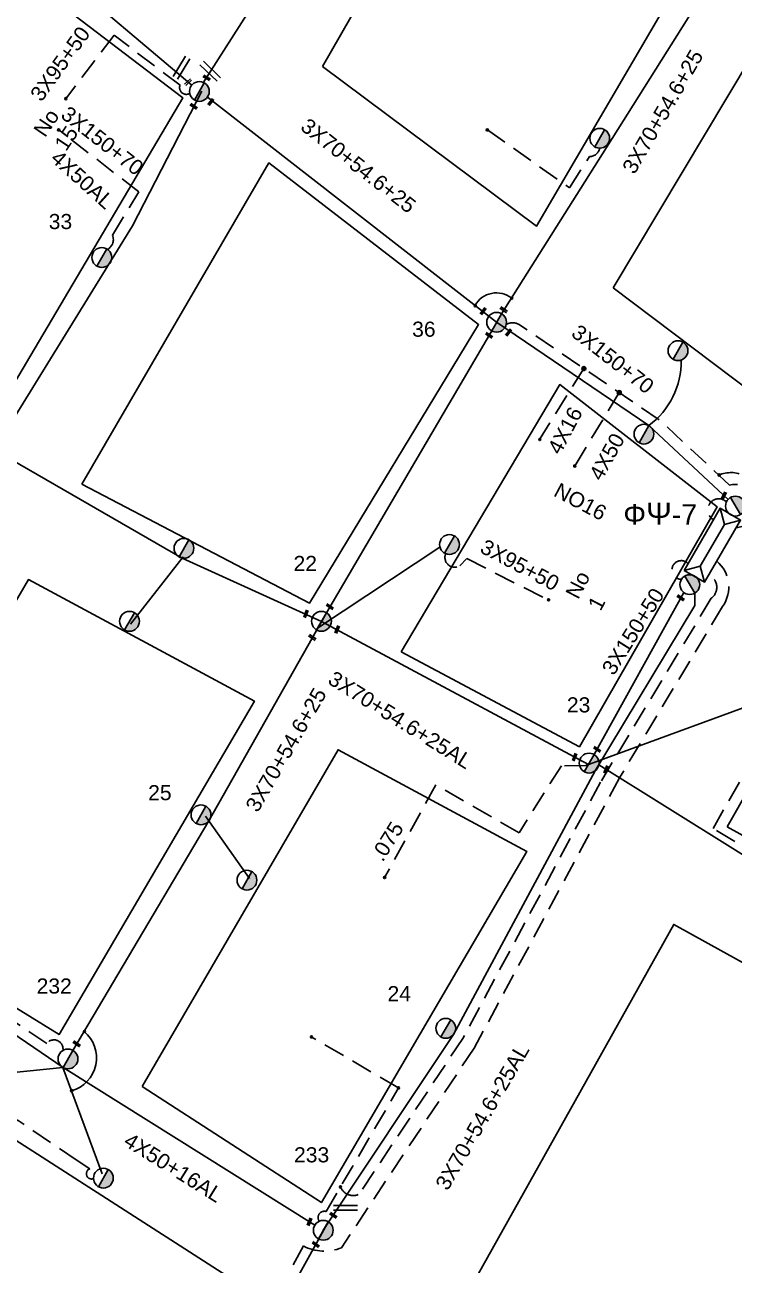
# Model space of a CAD drawing. Header units: millimetres. Extents: x 771 to 3391, y 686 to 1835.
# Drawn here: x 1205.6 to 1290.2, y 1067.4 to 1215.3 of the extents above; entities that cross this region are included whole.
import ezdxf

# ---------------------------------------------------------------- set-up
doc = ezdxf.new("R2010")
doc.units = ezdxf.units.MM
doc.linetypes.add('DASHED', pattern=[19.05, 12.7, -6.35])
for name, color, linetype in [('Άγνωστα', 7, 'Continuous'), ('Γυμνά εναέρια ΧΤ και ΦΟΠ (3Φ)   4x50+16AL', 7, 'Continuous'), ('Εναέρια παροχή ΧΤ 4x16', 7, 'SYN_LINE'), ('Καλωδια ΧΤ  3X95+50', 7, 'Continuous'), ('Καλώδια ΧΤ   3x150+70AL', 7, 'DASHED'), ('Καλώδια ΧΤ   3x150AL+50CU', 7, 'DASHED'), ('Μηχανική τομή', 7, 'Continuous'), ('Στύλος ΦΜ', 7, 'Continuous'), ('Στύλος ΦΜ @ 1', 7, 'Continuous'), ('Συνδέσεις', 7, 'Continuous'), ('Συνεστραμμένα ΧΤ   3x70+54.6+25 AL', 7, 'SYN_LINE'), ('Τομή', 7, 'Continuous'), ('Υποσταθμός εναέριος 2 στύλων', 7, 'Continuous'), ('Υποσταθμός πόλεως', 7, 'Continuous'), ('Υπόβαθρο ΔΕΗ', 7, 'Continuous'), ('Υπόγεια Καλώδια Δικτύου ΧΤ   .075', 7, 'DASHED'), ('Υπόγεια καλώδια Παροχών ΧΤ   4x16AL', 7, 'DASHED'), ('Υπόγεια καλώδια Παροχών ΧΤ   4x50AL', 7, 'DASHED')]:
    doc.layers.add(name, color=color, linetype=linetype)
doc.styles.get("Standard").update_dxf_attribs({"font": 'ARIAL.TTF'})
doc.linetypes.add('SYN_LINE', pattern='A,0.5,-0.0001,["/\\/\\/\\/",Standard,S=0.1,R=0,X=0,Y=-0.05],-0.25', length=0.7501)

# ---------------------------------------------------------------- blocks, each defined once
blk = doc.blocks.new('ΥΠΑΡΧΩΝ ΤΣΙΜΕΝΤΕΝΙΟΣ ΣΤΥΛΟΣ')
at = {"layer": 'Στύλος ΦΜ'}
blk.add_hatch(color=7, dxfattribs=at).paths.add_polyline_path([(-1.29, -2.28, 0.574793), (2.62, 0, 0.268822), (1.3, 2.27)])
at = {"layer": 'Στύλος ΦΜ', "color": 7}
blk.add_line((-1.29, -2.28), (1.3, 2.27), dxfattribs=at)
blk.add_circle((0, 0), 2.62, dxfattribs=at)
at = {"layer": 'Στύλος ΦΜ', "flags": 4}
for tag, p in [('ΑΡΙΘΜΟΣ', (-4.68, 8.05)), ('ΤΥΠΟΣ', (-4.91, 3.03))]:
    blk.add_attdef(tag, p, '', height=4, dxfattribs=at)
blk = doc.blocks.new('ΥΠΟΣΤΑΘΜΟΣ ΕΝΑΕΡΙΟΣ ΕΠΙ 2 ΣΤΥΛΩΝ')
at = {"layer": 'Υποσταθμός εναέριος 2 στύλων', "linetype": 'Continuous'}
for points in [[(-11.97, -2.11, 0.574793), (-8.45, -0.07, 0.268822), (-9.64, 1.98)], [(9.68, -2.15, 0.574793), (13.19, -0.1, 0.268822), (12.01, 1.95)]]:
    blk.add_hatch(color=256, dxfattribs=at).paths.add_polyline_path(points)
for p, q in [((-11.97, -2.11), (-9.64, 1.98)), ((9.68, -2.15), (12.01, 1.95))]:
    blk.add_line(p, q, dxfattribs=at)
for centre in [(-10.81, -0.07), (10.84, -0.1)]:
    blk.add_circle(centre, 2.36, dxfattribs=at)
at = {"layer": 'Υποσταθμός πόλεως', "linetype": 'Continuous', "ltscale": 40}
blk.add_lwpolyline([(-8.57, 2.82), (8.57, 2.82), (8.57, -2.82), (-8.57, -2.82)], close=True, dxfattribs=at)
for points in [[(-5.75, 0), (-8.57, 2.82)], [(-8.57, -2.82), (-5.75, 0)], [(-5.75, 0), (5.75, 0)], [(5.75, 0), (8.57, 2.82)], [(8.57, -2.82), (5.75, 0)]]:
    blk.add_lwpolyline(points, dxfattribs=at)
at = {"layer": 'Υποσταθμός εναέριος 2 στύλων', "ltscale": 40, "flags": 1}
for tag, p in [('ΜΕΤΑΣΧΗΜΑΤΙΣΜΟΣ', (14.09, 2.51)), ('ΙΣΧΥΣ', (14.07, -0.28)), ('ΑΡΙΘΜΟΣ', (14.19, -3))]:
    blk.add_attdef(tag, p, '', height=1.8, dxfattribs=at)
blk = doc.blocks.new('ΜΗΧΑΝΙΚΗ ΤΟΜΗ')
at = {"layer": 'Μηχανική τομή', "ltscale": 40}
for p, q in [((-1.89, 0.78), (1.89, 0.78)), ((1.89, 0), (-1.89, 0))]:
    blk.add_line(p, q, dxfattribs=at)
blk = doc.blocks.new('ΤΟΜΗ')
at = {"layer": 'Τομή', "ltscale": 40}
for p, q in [((-5.68, 0), (5.68, 0)), ((5.68, -2.33), (-5.68, -2.33))]:
    blk.add_line(p, q, dxfattribs=at)
blk = doc.blocks.new('_ΣΥΝΔΕΣΗ')
at = {"layer": 'Συνδέσεις', "linetype": 'SYN_LINE', "ltscale": 40}
blk.add_hatch(color=256, dxfattribs=at).paths.add_polyline_path([(0.5, -0.01, 1), (-0.5, -0.01, 1)])
at = {"layer": 'Συνδέσεις'}
blk.add_circle((0, -0.01), 0.5, dxfattribs=at)

msp = doc.modelspace()

# ---------------------------------------------------------------- linework, layer by layer
at = {"color": 85, "linetype": 'DASHED', "ltscale": 0.2}
msp.add_lwpolyline([(1216.23498, 1214.03781), (1210.47078, 1206.46065)], dxfattribs=at)
at = {"layer": 'Άγνωστα', "color": 6, "linetype": 'DASHED', "ltscale": 0.2}
for points in [[(1260.76454, 1202.76319), (1270.52281, 1195.82787), (1272.91994, 1199.5587, -0.011187344), (1272.91994, 1199.5587, 0.360125884), (1274.1388, 1200.56536)], [(1210.13291, 1093.00915, 0.774691591), (1208.19692, 1093.85246), (1208.19692, 1093.85246), (1208.19692, 1093.85246), (1196.05263, 1101.98015), (1200.99134, 1109.83551)]]:
    msp.add_lwpolyline(points, format="xyb", dxfattribs=at)
at = {"layer": 'Άγνωστα', "color": 5, "linetype": 'SYN_LINE', "ltscale": 20}
msp.add_lwpolyline([(1224.46203, 1151.8432), (1218.18312, 1143.83594)], dxfattribs=at)
at = {"layer": 'Άγνωστα', "color": 62}
msp.add_lwpolyline([(1272.46424, 1126.97819), (1297.64048, 1136.19794)], dxfattribs=at)
at = {"layer": 'Άγνωστα', "color": 6}
msp.add_lwpolyline([(1232.37196, 1113.50413), (1227.14273, 1120.93037)], dxfattribs=at)
at = {"layer": 'Άγνωστα', "color": 27}
msp.add_lwpolyline([(1241.63093, 1072.35526), (1230.97098, 1053.12818)], dxfattribs=at)
at = {"layer": 'Άγνωστα', "color": 85, "linetype": 'SYN_LINE', "ltscale": 8}
msp.add_arc((1274.42434, 1175.08843), 9.41555, 306.2791658, 1.3006263, dxfattribs=at)
at = {"layer": 'Γυμνά εναέρια ΧΤ και ΦΟΠ (3Φ)   4x50+16AL', "color": 5, "linetype": 'Continuous', "ltscale": 0.2}
msp.add_lwpolyline([(1132.54711, 1141.30324), (1156.37981, 1125.60168), (1173.9146, 1115.6441), (1210.15593, 1090.97361), (1240.18183, 1072.20078)], dxfattribs=at)
at = {"layer": 'Καλωδια ΧΤ  3X95+50', "color": 6, "linetype": 'DASHED', "ltscale": 0.2}
for points in [[(1255.76732, 1152.23166), (1255.76732, 1152.23166, 0.715102493), (1257.44416, 1150.77213), (1258.27593, 1151.63267), (1267.94664, 1146.74807)], [(1213.78332, 1077.72258, -0.98030349), (1213.32656, 1078.90254), (1213.32656, 1078.90254), (1211.82475, 1079.91175), (1204.67071, 1084.73959), (1198.35576, 1074.49871)]]:
    msp.add_lwpolyline(points, format="xyb", dxfattribs=at)
at = {"layer": 'Καλώδια ΧΤ   3x150+70AL', "color": 85, "linetype": 'DASHED', "ltscale": 0.2}
msp.add_lwpolyline([(1225.24744, 1207.08141, -0.702608045), (1224.09466, 1208.05868), (1216.23498, 1214.03781)], format="xyb", dxfattribs=at)
at = {"layer": 'Καλώδια ΧΤ   3x150+70AL', "color": 6, "linetype": 'DASHED', "ltscale": 0.2}
for points in [[(1290.40579, 1155.33734, 1.096855237), (1289.60569, 1160.41176), (1281.24034, 1168.19344), (1264.43705, 1179.59274, 0.250045631), (1262.99042, 1179.53506)], [(1304.85178, 1178.85985), (1293.36355, 1159.18795, 0.455279966), (1288.33723, 1161.59172)]]:
    msp.add_lwpolyline(points, format="xyb", dxfattribs=at)
at = {"layer": 'Καλώδια ΧΤ   3x150AL+50CU', "color": 1, "linetype": 'DASHED', "ltscale": 0.2}
msp.add_lwpolyline([(1288.08681, 1151.33555, -0.387025165), (1288.79411, 1145.93793), (1276.49992, 1125.51501), (1259.16103, 1093.27401), (1243.3459, 1069.49266, -0.21952749), (1238.79873, 1069.7066), (1230.90726, 1054.95714, -0.820906224), (1230.45965, 1054.31132)], format="xyb", dxfattribs=at)
at = {"layer": 'Καλώδια ΧΤ   3x150AL+50CU', "color": 27, "linetype": 'DASHED', "ltscale": 0.2}
for points in [[(1287.12681, 1149.67891, -0.585813311), (1287.43166, 1146.90477), (1274.23784, 1124.9874), (1257.80967, 1094.43984), (1245.47936, 1075.89864, -0.443053473), (1243.23159, 1076.73639)], [(1240.7122, 1072.65708, -0.730966139), (1241.51937, 1073.81163), (1250.14555, 1088.54653)]]:
    msp.add_lwpolyline(points, format="xyb", dxfattribs=at)
at = {"layer": 'Καλώδια ΧΤ   3x150AL+50CU', "color": 85, "linetype": 'DASHED', "ltscale": 0.2}
msp.add_arc((1288.34361, 1157.43565), 1.33273, 46.7361674, 240.8086379, dxfattribs=at)
at = {"layer": 'Καλώδια ΧΤ   3x150AL+50CU', "color": 5, "linetype": 'DASHED', "ltscale": 0.2}
msp.add_arc((1283.85854, 1150.28307), 1.11252, 43.4428098, 271.2596317, dxfattribs=at)
at = {"layer": 'Συνεστραμμένα ΧΤ   3x70+54.6+25 AL', "color": 62, "linetype": 'SYN_LINE', "ltscale": 20}
for points in [[(1257.6624, 1260.43498), (1257.66289, 1260.43469), (1245.22695, 1237.10983), (1226.84851, 1208.35894)], [(1285.47317, 1147.52442), (1285.46173, 1146.03878), (1273.59961, 1126.33362), (1256.6975, 1094.9048), (1241.18274, 1071.57511)], [(1274.03341, 1127.05425), (1298.4872, 1111.79374), (1338.20197, 1089.70318), (1354.65338, 1082.58112)]]:
    msp.add_lwpolyline(points, dxfattribs=at)
at = {"layer": 'Συνεστραμμένα ΧΤ   3x70+54.6+25 AL', "color": 6, "ltscale": 20}
for points in [[(1262.43099, 1180.83289), (1274.92941, 1200.64414), (1284.67928, 1216.09151), (1295.94019, 1236.73848)], [(1240.62279, 1143.42483), (1255.0909, 1152.99825)]]:
    msp.add_lwpolyline(points, dxfattribs=at)
at = {"layer": 'Συνεστραμμένα ΧΤ   3x70+54.6+25 AL', "color": 27, "linetype": 'SYN_LINE', "ltscale": 20}
msp.add_lwpolyline([(1188.70619, 1235.52717), (1208.92541, 1222.10004), (1225.50125, 1208.08172)], dxfattribs=at)
at = {"layer": 'Συνεστραμμένα ΧΤ   3x70+54.6+25 AL', "color": 85, "ltscale": 20}
for points in [[(1201.77245, 1164.36848), (1218.42136, 1191.28831), (1226.69884, 1207.34358)], [(1227.35753, 1206.63467), (1261.84769, 1179.80971), (1279.99571, 1167.49815), (1289.45606, 1158.69787)]]:
    msp.add_lwpolyline(points, dxfattribs=at)
at = {"layer": 'Συνεστραμμένα ΧΤ   3x70+54.6+25 AL', "color": 6, "linetype": 'SYN_LINE', "ltscale": 20}
msp.add_lwpolyline([(1261.2644, 1178.78653), (1241.54381, 1145.18404), (1227.53046, 1120.37974), (1211.32253, 1093.01997)], dxfattribs=at)
at = {"layer": 'Συνεστραμμένα ΧΤ   3x70+54.6+25 AL', "color": 5, "linetype": 'SYN_LINE', "ltscale": 20}
for points in [[(1202.92648, 1164.06646), (1224.35283, 1151.70395), (1240.96052, 1144.16086), (1272.7819, 1127.09452)], [(1284.15814, 1147.60869), (1273.45955, 1128.28321)]]:
    msp.add_lwpolyline(points, dxfattribs=at)
at = {"layer": 'Συνεστραμμένα ΧΤ   3x70+54.6+25 AL', "color": 6, "linetype": 'SYN_LINE', "ltscale": 8}
msp.add_lwpolyline([(1210.13917, 1090.98502), (1199.54164, 1089.90573)], dxfattribs=at)
at = {"layer": 'Συνεστραμμένα ΧΤ   3x70+54.6+25 AL', "color": 6, "linetype": 'SYN_LINE', "ltscale": 15}
msp.add_lwpolyline([(1210.13917, 1090.98502), (1214.80105, 1078.30247)], dxfattribs=at)
at = {"layer": 'Υπόβαθρο ΔΕΗ'}
for points in [[(1241.06664, 1210.28057), (1265.80397, 1253.35999), (1292.64112, 1235.77728), (1266.58316, 1191.2627), (1241.06664, 1210.28057)], [(1275.73252, 1183.90441), (1303.08829, 1229.63384), (1322.01113, 1217.46259), (1294.83329, 1169.54663), (1275.73252, 1183.90441)], [(1170.74064, 1183.60892), (1196.8784, 1227.52704), (1224.41917, 1206.57581), (1201.21211, 1167.36373), (1170.74064, 1183.60892)], [(1212.38217, 1160.50034), (1234.69079, 1198.80728), (1259.69379, 1179.52348), (1239.53147, 1146.3119), (1212.38217, 1160.50034)], [(1250.45328, 1140.52464), (1269.37837, 1172.38065), (1288.14277, 1157.79501), (1271.72314, 1129.22026), (1250.45328, 1140.52464)], [(1183.71088, 1110.92507), (1206.0129, 1149.13007), (1232.97403, 1134.6302), (1209.69134, 1094.92352), (1183.71088, 1110.92507)], [(1289.34545, 1119.65632), (1305.1453, 1147.41403), (1370.01873, 1105.33217), (1354.49472, 1083.70563), (1289.34545, 1119.65632)], [(1219.57564, 1088.71552), (1242.94543, 1128.8626), (1265.45484, 1116.70763), (1240.96445, 1074.87411), (1219.57564, 1088.71552)], [(1250.2973, 1049.64388), (1282.96548, 1108.04065), (1347.49218, 1072.34841), (1305.43181, 1014.36102), (1250.2973, 1049.64388)], [(1161.45023, 1071.57069), (1177.47924, 1099.65668), (1234.54624, 1062.98945), (1220.61685, 1036.9549), (1212.98907, 1036.27177), (1161.45023, 1071.57069)]]:
    msp.add_lwpolyline(points, dxfattribs=at)
for centre, radius, start, end in [((1261.84356, 1180.34478), 2.9702, 53.1884556, 150.2515557), ((1210.04724, 1092.12691), 4.09253, 285.8708441, 50.3316695)]:
    msp.add_arc(centre, radius, start, end, dxfattribs=at)
at = {"layer": 'Υπόγεια Καλώδια Δικτύου ΧΤ   .075', "color": 62, "ltscale": 0.2}
msp.add_lwpolyline([(1298.35983, 1113.75911, 0.479826742), (1296.77535, 1114.02609), (1296.77535, 1114.02609), (1287.65048, 1119.47522), (1293.39088, 1129.53508), (1303.67589, 1124.44777)], format="xyb", dxfattribs=at)
at = {"layer": 'Υπόγεια Καλώδια Δικτύου ΧΤ   .075', "color": 5, "ltscale": 0.2}
msp.add_lwpolyline([(1272.46424, 1126.97819), (1269.56677, 1126.92178), (1264.52421, 1118.96635), (1254.59724, 1124.6605), (1248.48501, 1113.61271)], dxfattribs=at)
at = {"layer": 'Υπόγεια καλώδια Παροχών ΧΤ   4x16AL', "color": 6, "linetype": 'DASHED', "ltscale": 0.2}
msp.add_lwpolyline([(1272.24575, 1174.29535), (1267.02568, 1165.9519)], dxfattribs=at)
at = {"layer": 'Υπόγεια καλώδια Παροχών ΧΤ   4x16AL', "color": 27, "linetype": 'DASHED', "ltscale": 0.2}
msp.add_lwpolyline([(1250.14555, 1088.54653), (1239.73629, 1094.64037)], dxfattribs=at)
at = {"layer": 'Υπόγεια καλώδια Παροχών ΧΤ   4x50AL', "color": 85, "ltscale": 0.2}
msp.add_lwpolyline([(1215.27343, 1188.40548, 0.407667867), (1216.05526, 1190.18747), (1219.19549, 1195.35405), (1209.62941, 1202.73025)], format="xyb", dxfattribs=at)
at = {"layer": 'Υπόγεια καλώδια Παροχών ΧΤ   4x50AL', "color": 6, "linetype": 'DASHED', "ltscale": 0.2}
msp.add_lwpolyline([(1276.4677, 1171.43119), (1271.20823, 1162.74789)], dxfattribs=at)

# ---------------------------------------------------------------- block references
at = {"layer": 'Μηχανική τομή'}
for p, xscale, yscale, zscale, rotation in [((1225.13095, 1208.35932), 0.249999999999919, 0.249999999999919, 0.249999999999919, 41.73814602004245), ((1227.22138, 1208.86411), 0.25, 0.25, 0.25, 327.7252172787099), ((1227.84815, 1206.00748), 0.2499999999999191, 0.2499999999999191, 0.2499999999999191, 52.21542005098604), ((1225.67112, 1205.46499), 0.25, 0.25, 0.25, 327.7252172787099), ((1260.32376, 1181.07638), 0.249999999999919, 0.249999999999919, 0.249999999999919, 52.21542005098604), ((1262.62812, 1181.21334), 0.249999999999919, 0.249999999999919, 0.249999999999919, 326.3216353276003), ((1260.9002, 1178.18235), 0.249999999999919, 0.249999999999919, 0.249999999999919, 326.3216353276003), ((1263.34947, 1178.54187), 0.2499999999999191, 0.2499999999999191, 0.2499999999999191, 52.21542005098604), ((1289.02219, 1159.08452), 0.249999999999919, 0.249999999999919, 0.249999999999919, 61.7429734338931), ((1241.90312, 1145.81739), 0.249999999999919, 0.249999999999919, 0.249999999999919, 326.3216353276003), ((1283.73695, 1146.88079), 0.249999999999919, 0.249999999999919, 0.249999999999919, 326.3216353276003), ((1239.20119, 1145.03166), 0.249999999999919, 0.249999999999919, 0.249999999999919, 68.45138536945211), ((1242.92044, 1143.1604), 0.249999999999919, 0.249999999999919, 0.249999999999919, 68.45138536945211), ((1239.81233, 1142.15819), 0.249999999999919, 0.249999999999919, 0.249999999999919, 326.3216353276003), ((1271.23509, 1127.9241), 0.249999999999919, 0.249999999999919, 0.249999999999919, 68.45138536945211), ((1273.77882, 1128.83322), 0.249999999999919, 0.249999999999919, 0.249999999999919, 326.3216353276003), ((1274.99477, 1126.45431), 0.249999999999919, 0.249999999999919, 0.249999999999919, 68.45138536945211), ((1211.71118, 1093.71781), 0.249999999999919, 0.249999999999919, 0.249999999999919, 326.3216353276003), ((1242.32752, 1073.2731), 0.249999999999919, 0.249999999999919, 0.249999999999919, 326.3216353276003), ((1239.62446, 1072.54926), 0.249999999999919, 0.249999999999919, 0.249999999999919, 68.45138536945211), ((1240.2269, 1069.80125), 0.249999999999919, 0.249999999999919, 0.249999999999919, 326.3216353276003)]:
    msp.add_blockref('ΜΗΧΑΝΙΚΗ ΤΟΜΗ', p, dxfattribs=dict(at, xscale=xscale, yscale=yscale, zscale=zscale, rotation=rotation))
at = {"layer": 'Στύλος ΦΜ @ 1', "ltscale": 40, "xscale": 0.4499999999998181, "yscale": 0.4499999999998181, "zscale": 0.4499999999998181}
for p in [(1226.40054, 1207.32119), (1274.14074, 1201.74313), (1283.47275, 1176.42202), (1279.41015, 1166.47626), (1224.55741, 1152.86381), (1256.22472, 1153.31698), (1218.07007, 1144.16215), (1232.06964, 1113.30766), (1214.95906, 1077.7917)]:
    msp.add_blockref('ΥΠΑΡΧΩΝ ΤΣΙΜΕΝΤΕΝΙΟΣ ΣΤΥΛΟΣ', p, dxfattribs=at)
at = {"layer": 'Στύλος ΦΜ @ 1', "ltscale": 40}
ref = msp.add_blockref('ΥΠΑΡΧΩΝ ΤΣΙΜΕΝΤΕΝΙΟΣ ΣΤΥΛΟΣ', (1214.77197, 1187.53111), dxfattribs=dict(at, xscale=0.4499999999998181, yscale=0.4499999999998181, zscale=0.4499999999998181))
ref.add_attrib('ΤΥΠΟΣ', '33', (1208.43831, 1190.91671), dxfattribs={"layer": 'Στύλος ΦΜ', "height": 1.8, "flags": 4})
ref = msp.add_blockref('ΥΠΑΡΧΩΝ ΤΣΙΜΕΝΤΕΝΙΟΣ ΣΤΥΛΟΣ', (1261.84543, 1179.811), dxfattribs=dict(at, xscale=0.4499999999998181, yscale=0.4499999999998181, zscale=0.4499999999998181))
ref.add_attrib('ΤΥΠΟΣ', '36', (1251.77073, 1178.08454), dxfattribs={"layer": 'Στύλος ΦΜ', "height": 1.8, "flags": 4})
ref = msp.add_blockref('ΥΠΑΡΧΩΝ ΤΣΙΜΕΝΤΕΝΙΟΣ ΣΤΥΛΟΣ', (1240.95825, 1144.16215), dxfattribs=dict(at, xscale=0.4499999999998181, yscale=0.4499999999998181, zscale=0.4499999999998181))
ref.add_attrib('ΤΥΠΟΣ', '22', (1237.6277, 1150.15975), dxfattribs={"layer": 'Στύλος ΦΜ', "height": 1.8, "flags": 4})
ref = msp.add_blockref('ΥΠΑΡΧΩΝ ΤΣΙΜΕΝΤΕΝΙΟΣ ΣΤΥΛΟΣ', (1272.87399, 1127.26132), dxfattribs=dict(at, xscale=0.4499999999998181, yscale=0.4499999999998181, zscale=0.4499999999998181))
ref.add_attrib('ΤΥΠΟΣ', '23', (1270.22437, 1133.30494), dxfattribs={"layer": 'Στύλος ΦΜ', "height": 1.8, "flags": 4})
ref = msp.add_blockref('ΥΠΑΡΧΩΝ ΤΣΙΜΕΝΤΕΝΙΟΣ ΣΤΥΛΟΣ', (1226.59608, 1121.09673), dxfattribs=dict(at, xscale=0.4499999999998181, yscale=0.4499999999998181, zscale=0.4499999999998181))
ref.add_attrib('ΤΥΠΟΣ', '25', (1220.29408, 1122.83864), dxfattribs={"layer": 'Στύλος ΦΜ', "height": 1.8, "flags": 4})
ref = msp.add_blockref('ΥΠΑΡΧΩΝ ΤΣΙΜΕΝΤΕΝΙΟΣ ΣΤΥΛΟΣ', (1210.73697, 1091.99808), dxfattribs=dict(at, xscale=0.4499999999998181, yscale=0.4499999999998181, zscale=0.4499999999998181))
ref.add_attrib('ΤΥΠΟΣ', '232', (1206.99875, 1099.7935), dxfattribs={"layer": 'Στύλος ΦΜ', "height": 1.8, "flags": 4})
ref = msp.add_blockref('ΥΠΑΡΧΩΝ ΤΣΙΜΕΝΤΕΝΙΟΣ ΣΤΥΛΟΣ', (1255.78395, 1095.64814), dxfattribs=dict(at, xscale=0.4499999999998181, yscale=0.4499999999998181, zscale=0.4499999999998181))
ref.add_attrib('ΤΥΠΟΣ', '24', (1248.83406, 1098.88304), dxfattribs={"layer": 'Στύλος ΦΜ', "height": 1.8, "flags": 4})
ref = msp.add_blockref('ΥΠΑΡΧΩΝ ΤΣΙΜΕΝΤΕΝΙΟΣ ΣΤΥΛΟΣ', (1241.18048, 1071.5764), dxfattribs=dict(at, xscale=0.4499999999998181, yscale=0.4499999999998181, zscale=0.4499999999998181))
ref.add_attrib('ΤΥΠΟΣ', '233', (1237.68908, 1079.67321), dxfattribs={"layer": 'Στύλος ΦΜ', "height": 1.8, "flags": 4})
at = {"layer": 'Συνδέσεις'}
for p, xscale, yscale, zscale in [((1210.47078, 1206.46065), 0.25, 0.25, 0.25), ((1209.61997, 1202.73753), 0.25, 0.25, 0.25), ((1260.73591, 1202.73701), 0.25, 0.25, 0.25), ((1259.29737, 1181.78835), 0.25, 0.25, 0.25), ((1263.64983, 1182.6852), 0.25, 0.25, 0.25), ((1272.24575, 1174.29535), 0.4777242751394019, 0.4777242751394019, 0.4777242751394019), ((1276.4677, 1171.43119), 0.4777242751394019, 0.4777242751394019, 0.4777242751394019), ((1266.98718, 1165.83613), 0.25, 0.25, 0.25), ((1271.15864, 1162.6808), 0.25, 0.25, 0.25), ((1288.3781, 1161.60911), 0.25, 0.25, 0.25), ((1268.04245, 1146.73472), 0.25, 0.25, 0.25), ((1248.49278, 1113.62675), 0.25, 0.25, 0.25), ((1212.70169, 1095.27914), 0.25, 0.25, 0.25), ((1239.76326, 1094.62458), 0.25, 0.25, 0.25), ((1211.17119, 1088.21465), 0.25, 0.25, 0.25), ((1250.14639, 1088.54629), 0.25, 0.25, 0.25), ((1243.23244, 1076.73615), 0.25, 0.25, 0.25)]:
    msp.add_blockref('_ΣΥΝΔΕΣΗ', p, dxfattribs=dict(at, xscale=xscale, yscale=yscale, zscale=zscale))
at = {"layer": 'Τομή', "xscale": 0.2499999999998873, "yscale": 0.2499999999998873, "zscale": 0.2499999999998873}
for p, rotation in [((1224.52349, 1210.01213), 238.7974077551724), ((1227.90422, 1209.93646), 316.3818135418195)]:
    msp.add_blockref('ΤΟΜΗ', p, dxfattribs=dict(at, rotation=rotation))
at = {"layer": 'Τομή', "xscale": 0.25, "yscale": 0.25, "zscale": 0.25}
msp.add_blockref('ΤΟΜΗ', (1243.83507, 1074.54408), dxfattribs=at)
at = {"layer": 'Υποσταθμός εναέριος 2 στύλων', "xscale": 0.5, "yscale": 0.5, "zscale": 0.5, "rotation": 59.90827694495638}
msp.add_blockref('ΥΠΟΣΤΑΘΜΟΣ ΕΝΑΕΡΙΟΣ ΕΠΙ 2 ΣΤΥΛΩΝ', (1287.55887, 1153.23209), dxfattribs=at)

# ---------------------------------------------------------------- texts
at = {"layer": 'Άγνωστα', "color": 7, "char_height": 1.8, "attachment_point": 1}
for s, insert, rotation in [('3X95+50', (1206.1091, 1207.03534), 54.2942442), ('3X70+54.6+25', (1276.7292, 1198.24458), 59.8533125), ('3X150+70', (1210.85447, 1205.71315), 321.9482544), ('3X70+54.6+25', (1239.43359, 1204.27499), 321.9482544), ('3X150+70', (1271.72068, 1179.68245), 321.9482544), ('4X50', (1272.76975, 1161.65664), 60.8950601), ('NO16', (1269.35597, 1160.76711), 332.0897021), ('3X95+50', (1260.56562, 1154.04814), 332.0897021), ('3X150+50', (1274.27836, 1138.55072), 57.9339612), ('3X70+54.6+25', (1231.80513, 1122.17369), 59.8533125)]:
    msp.add_mtext_dynamic_manual_height_columns(s, width=1.8, gutter_width=12.5, heights=[0.04535], dxfattribs=dict(at, insert=insert, rotation=rotation))
at = {"layer": 'Άγνωστα', "color": 7}
note = msp.add_mtext_dynamic_manual_height_columns('No ', width=1.8, gutter_width=1.31338, heights=[0.04535, 0], dxfattribs=dict(at, insert=(1204.78083, 1200.15919), char_height=1.8, attachment_point=1, rotation=56.2725471))
for column, words in zip(note.columns.linked_columns, ['15']):
    column.text = words
note = msp.add_mtext_dynamic_manual_height_columns('No ', width=1.8, gutter_width=1.59821, heights=[0.04535, 0], dxfattribs=dict(at, insert=(1268.4059, 1144.49468), char_height=1.8, attachment_point=1, rotation=62.4230131))
for column, words in zip(note.columns.linked_columns, ['1']):
    column.text = words
at = {"layer": 'Γυμνά εναέρια ΧΤ και ΦΟΠ (3Φ)   4x50+16AL', "color": 7, "insert": (1218.18218, 1083.31596), "char_height": 1.8, "attachment_point": 1, "rotation": 328.042606}
msp.add_mtext_dynamic_manual_height_columns('4X50+16AL', width=1.8, gutter_width=12.5, heights=[0.04535], dxfattribs=at)
at = {"layer": 'Εναέρια παροχή ΧΤ 4x16', "color": 7, "insert": (1267.83085, 1164.7458), "char_height": 1.8, "attachment_point": 1, "rotation": 62.0897021}
msp.add_mtext_dynamic_manual_height_columns('4X16', width=1.8, gutter_width=12.5, heights=[0.04535], dxfattribs=at)
at = {"layer": 'Συνεστραμμένα ΧΤ   3x70+54.6+25 AL', "color": 7, "char_height": 1.8, "attachment_point": 1}
for insert, rotation in [((1242.53892, 1138.35829), 328.042606), ((1254.44449, 1077.09373), 59.8533125)]:
    msp.add_mtext_dynamic_manual_height_columns('3X70+54.6+25AL', width=1.8, gutter_width=12.5, heights=[0.04535], dxfattribs=dict(at, insert=insert, rotation=rotation))
at = {"layer": 'Υπόβαθρο ΔΕΗ', "insert": (1276.952, 1158.32337), "char_height": 2.4333026, "attachment_point": 1}
msp.add_mtext_dynamic_manual_height_columns('Φ{\\H1.0833x;Ψ}-7', width=84.657329, gutter_width=12.5, heights=[0], dxfattribs=at)
at = {"layer": 'Υπόγεια Καλώδια Δικτύου ΧΤ   .075', "color": 7, "insert": (1246.73603, 1116.33436), "char_height": 1.8, "attachment_point": 1, "rotation": 58.1251346}
msp.add_mtext_dynamic_manual_height_columns('.075', width=1.8, gutter_width=12.5, heights=[0.04535], dxfattribs=at)
at = {"layer": 'Υπόγεια καλώδια Παροχών ΧΤ   4x50AL', "color": 7, "insert": (1209.73765, 1200.49326), "char_height": 1.8, "attachment_point": 1, "rotation": 317.9874261}
msp.add_mtext_dynamic_manual_height_columns('4X50AL', width=1.8, gutter_width=12.5, heights=[0.04535], dxfattribs=at)

doc.saveas('drawing.dxf')
